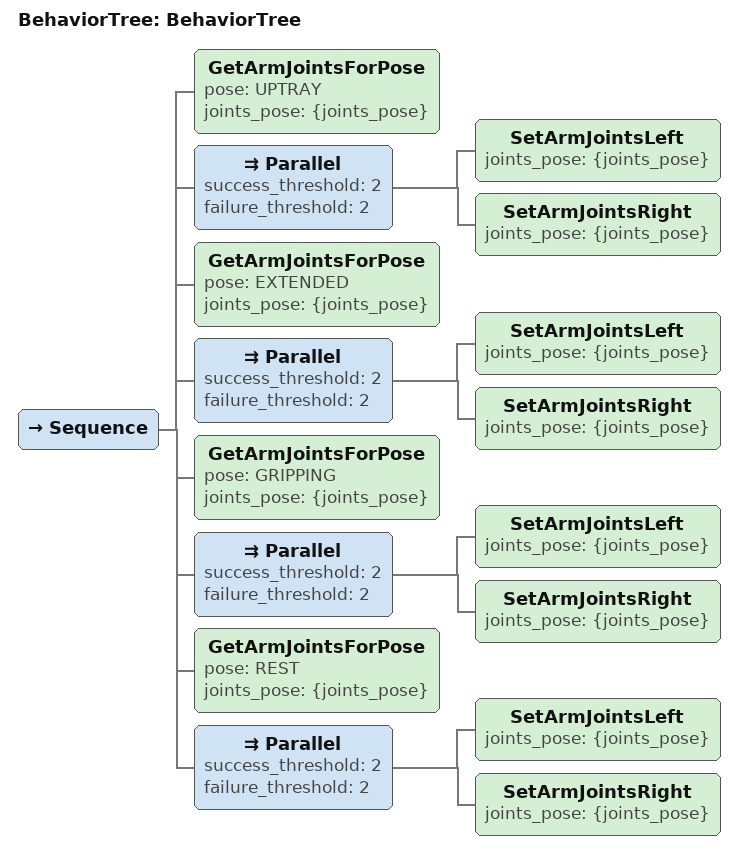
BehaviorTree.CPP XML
<root main_tree_to_execute="BehaviorTree">

    <BehaviorTree ID="BehaviorTree">
        <Sequence>
            <GetArmJointsForPose pose="UPTRAY" joints_pose="{joints_pose}" />
            <Parallel success_threshold="2" failure_threshold="2">
                <SetArmJointsLeft joints_pose="{joints_pose}" />
                <SetArmJointsRight joints_pose="{joints_pose}" />
            </Parallel>
            <GetArmJointsForPose pose="EXTENDED" joints_pose="{joints_pose}" />
            <Parallel success_threshold="2" failure_threshold="2">
                <SetArmJointsLeft joints_pose="{joints_pose}" />
                <SetArmJointsRight joints_pose="{joints_pose}" />
            </Parallel>
            <GetArmJointsForPose pose="GRIPPING" joints_pose="{joints_pose}" />
            <Parallel success_threshold="2" failure_threshold="2">
                <SetArmJointsLeft joints_pose="{joints_pose}" />
                <SetArmJointsRight joints_pose="{joints_pose}" />
            </Parallel>
            <GetArmJointsForPose pose="REST" joints_pose="{joints_pose}" />
            <Parallel success_threshold="2" failure_threshold="2">
                <SetArmJointsLeft joints_pose="{joints_pose}" />
                <SetArmJointsRight joints_pose="{joints_pose}" />
            </Parallel>
        </Sequence>
    </BehaviorTree>

</root>
